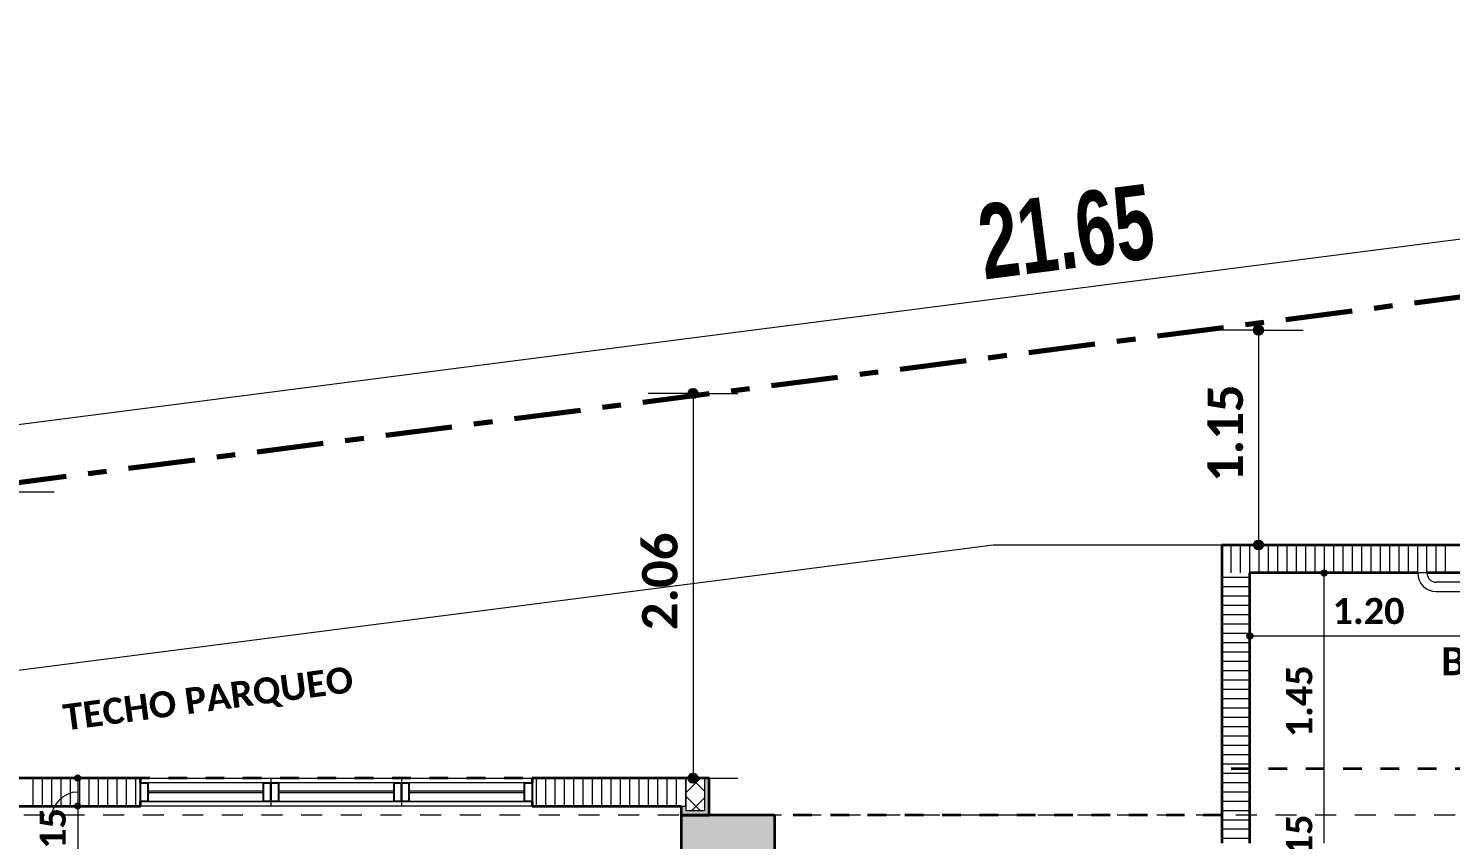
# Model space of a CAD drawing. Header units: metres. Extents: x -144 to 1000, y -717 to 29.
# Drawn here: x 506.88 to 514.51, y -548.51 to -544.15 of the extents above; entities that cross this region are included whole.
import ezdxf

# ---------------------------------------------------------------- set-up
doc = ezdxf.new("R2010")
doc.units = ezdxf.units.M
for name, pattern in [('Basculante', [0.11625, 0.075, -0.04125]), ('basculante modificado', [0.18, 0.1125, -0.0675]), ('Dash Dot 3_16_', [0.595313, 0.357187, -0.119063, 0, -0.119063])]:
    doc.linetypes.add(name, pattern=pattern)
doc.layers.get('0').update_dxf_attribs({"color": 1})
for name, color, linetype, lineweight in [('A-ANNO-DIMS', 1, 'Continuous', 9), ('A-DETL', 1, 'Continuous', 9), ('A-DETL-GENF', 1, 'Continuous', 9), ('A-DETL-THIN', 1, 'Continuous', 9), ('A-FLOR', 2, 'Continuous', 9), ('A-GLAZ', 1, 'Continuous', 9), ('A-WALL', 4, 'Continuous', 9), ('G-ANNO-TEXT', 2, 'Continuous', 9), ('S-COLS', 7, 'Continuous', 9)]:
    doc.layers.add(name, color=color, linetype=linetype, lineweight=lineweight)
doc.layers.add('A-WALL-PATT', color=7, linetype='Continuous', lineweight=35, true_color=0x9c9c9c)
doc.styles.add('Britannic Bold_B_1', font='', dxfattribs={"width": 0.7, "height": 0.4})
doc.styles.add('Calibri_B_1', font='calibrib.ttf', dxfattribs={"height": 0.135})
doc.styles.add('Calibri_B_3', font='calibrib.ttf', dxfattribs={"height": 0.15})
doc.styles.add('Calibri_B_5', font='calibrib.ttf', dxfattribs={"height": 0.66})
doc.styles.add('Calibri_B_8', font='calibrib.ttf', dxfattribs={"height": 0.9})
doc.styles.get('Britannic Bold_B_1').set_extended_font_data('Britannic Bold', bold=True)

# ---------------------------------------------------------------- blocks, each defined once
blk = doc.blocks.new('I')
at = {"layer": 'A-ANNO-DIMS', "lineweight": 25, "true_color": 0x0000ff}
h = blk.add_hatch(color=5, dxfattribs=at)
edge = h.paths.add_edge_path()
edge.add_arc((509.7066, -484.1078), 0.025, 0, 360)
h = blk.add_hatch(color=5, dxfattribs=at)
edge = h.paths.add_edge_path()
edge.add_arc((506.6742, -484.4478), 0.025, 0, 360)
h = blk.add_hatch(color=5, dxfattribs=at)
edge = h.paths.add_edge_path()
edge.add_arc((509.7066, -485.26), 0.025, 0, 360)
at = {"layer": 'A-ANNO-DIMS', "lineweight": 25}
h = blk.add_hatch(color=256, dxfattribs=at)
edge = h.paths.add_edge_path()
edge.add_arc((510.0591, -485.41), 0.015, 0, 360)
h = blk.add_hatch(color=256, dxfattribs=at)
edge = h.paths.add_edge_path()
edge.add_arc((509.6607, -485.7478), 0.015, 0, 360)
at = {"layer": 'A-ANNO-DIMS', "lineweight": 25, "true_color": 0x0000ff}
h = blk.add_hatch(color=5, dxfattribs=at)
edge = h.paths.add_edge_path()
edge.add_arc((506.6742, -486.51), 0.025, 0, 360)
at = {"layer": 'A-ANNO-DIMS', "lineweight": 25}
h = blk.add_hatch(color=256, dxfattribs=at)
edge = h.paths.add_edge_path()
edge.add_arc((503.3742, -486.51), 0.015, 0, 360)
h = blk.add_hatch(color=256, dxfattribs=at)
edge = h.paths.add_edge_path()
edge.add_arc((503.3742, -486.66), 0.015, 0, 360)
h = blk.add_hatch(color=256, dxfattribs=at)
edge = h.paths.add_edge_path()
edge.add_arc((503.3742, -486.66), 0.015, 0, 360)
at = {"layer": 'A-WALL-PATT', "lineweight": 5, "true_color": 0x747474}
blk.add_hatch(color=8, dxfattribs=at).paths.add_polyline_path([(506.7607, -486.71), (506.7607, -486.51), (506.7357, -486.51), (506.7357, -486.71)])
at = {"layer": 'A-WALL-PATT', "true_color": 0x747474}
blk.add_hatch(color=8, dxfattribs=at).paths.add_polyline_path([(506.6357, -486.71), (506.7357, -486.71), (506.7357, -486.685), (506.6357, -486.685), (506.6357, -486.66), (506.6107, -486.66), (506.6107, -486.71)])
at = {"layer": 'S-COLS', "true_color": 0x5b5b5b}
h = blk.add_hatch(color=251, dxfattribs=at)
h.paths.add_polyline_path([(498.9107, -506.46), (499.4107, -506.46), (499.4107, -505.56), (498.9107, -505.56), (498.9107, -506.3874)])
h.paths.add_polyline_path([(516.7105, -506.46), (517.2105, -506.46), (517.2105, -505.56), (516.7105, -505.56), (516.7105, -506.4599)])
h.paths.add_polyline_path([(506.7607, -506.4599), (507.1107, -506.4599), (507.1107, -505.5599), (506.6107, -505.5599), (506.6107, -506.4599)])
h.paths.add_polyline_path([(499.1855, -498.7599), (499.4106, -498.7599), (499.4106, -498.06), (498.9106, -498.06), (498.9106, -498.7599)])
h.paths.add_polyline_path([(517.2108, -498.7599), (517.2108, -498.06), (516.8108, -498.06), (516.8108, -498.7599), (517.0242, -498.7599)])
h.paths.add_polyline_path([(504.8107, -498.7599), (504.8103, -498.26), (503.1105, -498.26), (503.1105, -496.11), (504.8108, -496.11), (504.8103, -495.61), (502.8105, -495.6101), (502.8106, -498.7599), (504.8103, -498.7599)])
h.paths.add_polyline_path([(513.4108, -498.7599), (513.4106, -495.6099), (512.9108, -495.61), (512.9108, -498.7599), (513.4107, -498.7599)])
h.paths.add_polyline_path([(507.1107, -498.7599), (507.1107, -497.8599), (506.6107, -497.8599), (506.6107, -498.7599), (506.7617, -498.7599)])
h.paths.add_polyline_path([(506.6108, -496.51), (507.1108, -496.51), (507.1108, -495.61), (506.6108, -495.61), (506.6108, -496.11)])
h.paths.add_polyline_path([(499.1855, -496.31), (499.4105, -496.31), (499.4105, -495.6089), (498.9105, -495.61), (498.9105, -496.31)])
h.paths.add_polyline_path([(517.0864, -496.31), (517.2108, -496.31), (517.2108, -495.6089), (516.8108, -495.6089), (516.8108, -496.31), (517.0364, -496.31)])
h.paths.add_polyline_path([(516.7107, -487.61), (517.2107, -487.61), (517.2107, -486.7102), (516.7107, -486.7102), (516.7107, -486.7314)])
h.paths.add_polyline_path([(506.7617, -487.61), (507.1107, -487.61), (507.1107, -486.71), (506.6107, -486.71), (506.6107, -487.61), (506.6857, -487.61)])
h.paths.add_polyline_path([(499.92, -487.01), (500.0107, -487.01), (500.0107, -486.51), (499.1107, -486.51), (499.1107, -487.01), (499.8386, -487.01)])
at = {"layer": 'A-ANNO-DIMS', "color": 5, "true_color": 0x0000ff}
for p, q in [((498.091, -485.2529), (519.5665, -482.4892)), ((509.7066, -484.1078), (509.4666, -484.1078)), ((509.7066, -484.1078), (509.7066, -485.26)), ((509.7066, -484.1078), (509.9466, -484.1078)), ((506.6742, -484.4478), (506.4342, -484.4478)), ((506.6742, -484.4478), (506.6742, -486.51)), ((506.6742, -484.4478), (506.9142, -484.4478)), ((503.0082, -484.9754), (503.2482, -484.9754)), ((509.7066, -485.26), (509.4666, -485.26)), ((509.7066, -485.26), (509.9466, -485.26)), ((503.0082, -486.51), (503.2482, -486.51)), ((506.6742, -486.51), (506.4342, -486.51)), ((506.6742, -486.51), (506.9142, -486.51))]:
    blk.add_line(p, q, dxfattribs=at)
at = {"layer": 'A-ANNO-DIMS'}
for p, q in [((510.0591, -485.41), (509.7591, -485.41)), ((510.0591, -486.86), (510.0591, -485.41)), ((510.0591, -485.41), (510.1391, -485.41)), ((509.6607, -485.7478), (509.6607, -485.4478)), ((509.6607, -485.7478), (510.8607, -485.7478)), ((509.6607, -485.7478), (509.6607, -485.8278)), ((503.3742, -486.51), (503.2942, -486.51)), ((503.3742, -486.51), (503.3742, -486.66)), ((503.3742, -486.51), (503.6742, -486.51)), ((503.3742, -486.66), (503.2942, -486.66)), ((503.3742, -486.66), (503.2942, -486.66)), ((503.3742, -486.66), (503.6742, -486.66)), ((503.3742, -486.66), (503.3742, -490.01)), ((503.3742, -486.66), (503.6742, -486.66))]:
    blk.add_line(p, q, dxfattribs=at)
at = {"layer": 'A-ANNO-DIMS', "color": 5, "lineweight": 25, "true_color": 0x0000ff}
for centre in [(509.7066, -484.1078), (506.6742, -484.4478), (509.7066, -485.26), (506.6742, -486.51)]:
    blk.add_circle(centre, 0.025, dxfattribs=at)
at = {"layer": 'A-ANNO-DIMS', "lineweight": 25}
for centre in [(510.0591, -485.41), (509.6607, -485.7478), (503.3742, -486.51), (503.3742, -486.66), (503.3742, -486.66)]:
    blk.add_circle(centre, 0.015, dxfattribs=at)
at = {"layer": 'A-ANNO-DIMS'}
blk.add_ellipse((503.3742, -486.7437), major_axis=(0, 0.1587), ratio=0.914449, start_param=0, end_param=1.570796, dxfattribs=at)
at = {"layer": 'A-DETL', "color": 7, "linetype": 'Dash Dot 3_16_', "lineweight": 70}
blk.add_line((498.1304, -485.5585), (519.6058, -482.7947), dxfattribs=at)
at = {"layer": 'A-DETL', "color": 253, "true_color": 0xb6b6b6}
for p, q in [((509.5576, -484.1078), (509.4576, -484.1078)), ((509.5576, -484.1078), (509.4576, -484.1078)), ((506.7607, -484.4478), (506.6607, -484.4478)), ((506.7607, -484.4478), (506.6607, -484.4478))]:
    blk.add_line(p, q, dxfattribs=at)
at = {"layer": 'A-DETL', "color": 7, "linetype": 'Basculante', "lineweight": 35}
for p, q in [((509.5107, -486.4602), (509.5107, -486.71)), ((513.8607, -486.4602), (509.5107, -486.4602)), ((506.7607, -486.51), (502.6607, -486.51)), ((506.7607, -486.71), (506.7607, -486.51)), ((509.5107, -486.71), (506.7607, -486.71))]:
    blk.add_line(p, q, dxfattribs=at)
at = {"layer": 'A-DETL', "color": 7, "linetype": 'basculante modificado'}
for p, q in [((506.598, -486.71), (500.0107, -486.71)), ((510.7607, -486.71), (507.1107, -486.71))]:
    blk.add_line(p, q, dxfattribs=at)
at = {"layer": 'A-DETL-GENF', "lineweight": 25}
for p, q in [((503.7107, -486.535), (503.7507, -486.535)), ((503.7107, -486.635), (503.7107, -486.535)), ((503.7507, -486.535), (503.7507, -486.635)), ((504.3707, -486.535), (504.4107, -486.535)), ((504.3707, -486.635), (504.3707, -486.535)), ((504.4107, -486.535), (504.4507, -486.535)), ((504.4107, -486.635), (504.4107, -486.535)), ((504.4107, -486.535), (504.4107, -486.635)), ((504.4507, -486.535), (504.4507, -486.635)), ((505.0707, -486.535), (505.1107, -486.535)), ((505.0707, -486.635), (505.0707, -486.535)), ((505.1107, -486.535), (505.1107, -486.635)), ((505.1107, -486.535), (505.1507, -486.535)), ((505.1107, -486.635), (505.1107, -486.535)), ((505.1507, -486.535), (505.1507, -486.635)), ((505.7707, -486.535), (505.8107, -486.535)), ((505.7707, -486.635), (505.7707, -486.535)), ((505.8107, -486.535), (505.8107, -486.635)), ((503.7507, -486.635), (503.7107, -486.635)), ((504.4107, -486.635), (504.3707, -486.635)), ((504.4507, -486.635), (504.4107, -486.635)), ((505.1107, -486.635), (505.0707, -486.635)), ((505.1507, -486.635), (505.1107, -486.635)), ((505.8107, -486.635), (505.7707, -486.635))]:
    blk.add_line(p, q, dxfattribs=at)
at = {"layer": 'A-DETL-GENF'}
for p, q in [((504.3707, -486.535), (503.7507, -486.535)), ((505.0707, -486.535), (504.4507, -486.535)), ((505.7707, -486.535), (505.1507, -486.535)), ((504.3707, -486.58), (503.7507, -486.58)), ((504.3707, -486.59), (503.7507, -486.59)), ((504.3707, -486.635), (503.7507, -486.635)), ((505.0707, -486.58), (504.4507, -486.58)), ((505.0707, -486.59), (504.4507, -486.59)), ((505.0707, -486.635), (504.4507, -486.635)), ((505.7707, -486.58), (505.1507, -486.58)), ((505.7707, -486.59), (505.1507, -486.59)), ((505.7707, -486.635), (505.1507, -486.635))]:
    blk.add_line(p, q, dxfattribs=at)
at = {"layer": 'A-DETL-THIN'}
for p, q in [((510.6107, -485.41), (510.5607, -485.41)), ((514.8607, -485.46), (510.6607, -485.46)), ((510.6607, -485.51), (514.8607, -485.51))]:
    blk.add_line(p, q, dxfattribs=at)
for radius in [0.1, 0.05]:
    blk.add_arc((510.6607, -485.41), radius, 180, 270, dxfattribs=at)
at = {"layer": 'A-FLOR'}
for p, q in [((508.2842, -485.26), (498.9025, -486.4673)), ((509.5107, -485.26), (508.2842, -485.26))]:
    blk.add_line(p, q, dxfattribs=at)
at = {"layer": 'A-GLAZ'}
for p, q in [((503.7107, -486.635), (503.7107, -486.535)), ((504.4107, -486.535), (503.7107, -486.535)), ((504.4107, -486.51), (504.4107, -486.66)), ((504.4107, -486.635), (504.4107, -486.535)), ((505.1107, -486.535), (504.4107, -486.535)), ((504.4107, -486.635), (504.4107, -486.535)), ((505.1107, -486.51), (505.1107, -486.66)), ((505.1107, -486.635), (505.1107, -486.535)), ((505.1107, -486.635), (505.1107, -486.535)), ((505.8107, -486.535), (505.1107, -486.535)), ((505.8107, -486.635), (505.8107, -486.535)), ((503.7107, -486.635), (504.4107, -486.635)), ((504.4107, -486.635), (505.1107, -486.635)), ((505.1107, -486.635), (505.8107, -486.635))]:
    blk.add_line(p, q, dxfattribs=at)
at = {"layer": 'A-WALL', "lineweight": 35}
for p, q in [((512.844, -485.26), (509.5107, -485.26)), ((509.5107, -485.26), (509.5107, -486.86)), ((510.5607, -485.41), (509.6607, -485.41)), ((509.6607, -486.86), (509.6607, -485.41)), ((512.844, -485.41), (510.6107, -485.41)), ((503.7107, -486.51), (502.6607, -486.51)), ((503.7107, -486.535), (503.7107, -486.51)), ((506.7607, -486.51), (505.8107, -486.51)), ((505.8107, -486.51), (505.8107, -486.535)), ((506.7607, -486.71), (506.7607, -486.51)), ((503.7107, -486.66), (503.7107, -486.635)), ((505.8107, -486.635), (505.8107, -486.66)), ((502.8107, -486.66), (503.7107, -486.66)), ((505.8107, -486.66), (506.6107, -486.66)), ((506.6107, -486.66), (506.6107, -486.71)), ((506.6107, -486.71), (506.7607, -486.71))]:
    blk.add_line(p, q, dxfattribs=at)
at = {"layer": 'A-WALL'}
for p, q in [((503.7107, -486.51), (505.8107, -486.51)), ((506.6357, -486.51), (506.6357, -486.685)), ((506.7357, -486.51), (506.7357, -486.685)), ((505.8107, -486.66), (503.7107, -486.66)), ((506.6107, -486.66), (506.6357, -486.66)), ((506.6357, -486.685), (506.7357, -486.685))]:
    blk.add_line(p, q, dxfattribs=at)
at = {"layer": 'A-WALL-PATT', "color": 8, "lineweight": 5, "true_color": 0x727272}
for p, q in [((509.5603, -485.41), (509.5603, -485.26)), ((509.6103, -485.41), (509.6103, -485.26)), ((509.6603, -485.41), (509.6603, -485.26)), ((509.7103, -485.41), (509.7103, -485.26)), ((509.7603, -485.41), (509.7603, -485.26)), ((509.8103, -485.41), (509.8103, -485.26)), ((509.8603, -485.41), (509.8603, -485.26)), ((509.9103, -485.41), (509.9103, -485.26)), ((509.9603, -485.41), (509.9603, -485.26)), ((510.0103, -485.41), (510.0103, -485.26)), ((510.0603, -485.41), (510.0603, -485.26)), ((510.1103, -485.41), (510.1103, -485.26)), ((510.1603, -485.41), (510.1603, -485.26)), ((510.2103, -485.41), (510.2103, -485.26)), ((510.2603, -485.41), (510.2603, -485.26)), ((510.3103, -485.41), (510.3103, -485.26)), ((510.3603, -485.41), (510.3603, -485.26)), ((510.4103, -485.41), (510.4103, -485.26)), ((510.4603, -485.41), (510.4603, -485.26)), ((510.5103, -485.41), (510.5103, -485.26)), ((510.5603, -485.41), (510.5603, -485.26)), ((510.6103, -485.41), (510.6103, -485.26)), ((510.6603, -485.41), (510.6603, -485.26)), ((510.7103, -485.41), (510.7103, -485.26)), ((509.6607, -485.4351), (509.5107, -485.4351)), ((509.6607, -485.4851), (509.5107, -485.4851)), ((509.6607, -485.5351), (509.5107, -485.5351)), ((509.6607, -485.5851), (509.5107, -485.5851)), ((509.6607, -485.6351), (509.5107, -485.6351)), ((509.6607, -485.6851), (509.5107, -485.6851)), ((509.6607, -485.7351), (509.5107, -485.7351)), ((509.6607, -485.7851), (509.5107, -485.7851)), ((509.6607, -485.8351), (509.5107, -485.8351)), ((509.6607, -485.8851), (509.5107, -485.8851)), ((509.6607, -485.9351), (509.5107, -485.9351)), ((509.6607, -485.9851), (509.5107, -485.9851)), ((509.6607, -486.0351), (509.5107, -486.0351)), ((509.6607, -486.0851), (509.5107, -486.0851)), ((509.6607, -486.1351), (509.5107, -486.1351)), ((509.6607, -486.1851), (509.5107, -486.1851)), ((509.6607, -486.2351), (509.5107, -486.2351)), ((509.6607, -486.2851), (509.5107, -486.2851)), ((509.6607, -486.3351), (509.5107, -486.3351)), ((509.6607, -486.3851), (509.5107, -486.3851)), ((509.6607, -486.4351), (509.5107, -486.4351)), ((509.6607, -486.4851), (509.5107, -486.4851)), ((503.1353, -486.66), (503.1353, -486.51)), ((503.1853, -486.66), (503.1853, -486.51)), ((503.2353, -486.66), (503.2353, -486.51)), ((503.2853, -486.66), (503.2853, -486.51)), ((503.3353, -486.66), (503.3353, -486.51)), ((503.3853, -486.66), (503.3853, -486.51)), ((503.4353, -486.66), (503.4353, -486.51)), ((503.4853, -486.66), (503.4853, -486.51)), ((503.5353, -486.66), (503.5353, -486.51)), ((503.5853, -486.66), (503.5853, -486.51)), ((503.6353, -486.66), (503.6353, -486.51)), ((503.6853, -486.66), (503.6853, -486.51)), ((505.8353, -486.66), (505.8353, -486.51)), ((505.8853, -486.66), (505.8853, -486.51)), ((505.9353, -486.66), (505.9353, -486.51)), ((505.9853, -486.66), (505.9853, -486.51)), ((506.0353, -486.66), (506.0353, -486.51)), ((506.0853, -486.66), (506.0853, -486.51)), ((506.1353, -486.66), (506.1353, -486.51)), ((506.1853, -486.66), (506.1853, -486.51)), ((506.2353, -486.66), (506.2353, -486.51)), ((506.2853, -486.66), (506.2853, -486.51)), ((506.3353, -486.66), (506.3353, -486.51)), ((506.3853, -486.66), (506.3853, -486.51)), ((506.4353, -486.66), (506.4353, -486.51)), ((506.4853, -486.66), (506.4853, -486.51)), ((506.5353, -486.66), (506.5353, -486.51)), ((506.5853, -486.66), (506.5853, -486.51)), ((506.6353, -486.66), (506.6353, -486.51)), ((509.6607, -486.5351), (509.5107, -486.5351)), ((509.6607, -486.5851), (509.5107, -486.5851)), ((509.6607, -486.6351), (509.5107, -486.6351)), ((509.6607, -486.6851), (509.5107, -486.6851)), ((509.6607, -486.7351), (509.5107, -486.7351)), ((509.6607, -486.7851), (509.5107, -486.7851)), ((509.6607, -486.8351), (509.5107, -486.8351))]:
    blk.add_line(p, q, dxfattribs=at)
at = {"layer": 'A-WALL-PATT', "color": 1, "lineweight": 5, "true_color": 0xff0000}
for p, q in [((506.6357, -486.589), (506.7147, -486.51)), ((506.7357, -486.5805), (506.6652, -486.51)), ((506.7129, -486.685), (506.6357, -486.6078)), ((506.667, -486.685), (506.7357, -486.6162))]:
    blk.add_line(p, q, dxfattribs=at)
at = {"layer": 'S-COLS', "lineweight": 35}
for p, q in [((507.1107, -486.71), (506.6107, -486.71)), ((506.6107, -486.71), (506.6107, -487.61)), ((507.1107, -486.71), (507.1107, -487.61))]:
    blk.add_line(p, q, dxfattribs=at)
at = {"layer": 'A-ANNO-DIMS', "color": 5, "true_color": 0x0000ff, "attachment_point": 1}
for s, insert, char_height, width, rotation, line_spacing_factor, style in [('21.65', (508.185, -483.4397), 0.4, 1.400284, 7.33333, 1.000203, 'Britannic Bold_B_1'), ('1.15', (509.4332, -484.9223), 0.19, 0.572076, 90, 1.158048, 'Calibri_B_8'), ('2.06', (506.4008, -485.7172), 0.19, 0.572076, 90, 1.158048, 'Calibri_B_8')]:
    blk.add_mtext(s, dxfattribs=dict(at, insert=insert, char_height=char_height, width=width, rotation=rotation, line_spacing_factor=line_spacing_factor, style=style))
at = {"layer": 'A-ANNO-DIMS', "insert": (510.104, -485.5438), "char_height": 0.14, "width": 0.376134, "attachment_point": 1, "line_spacing_factor": 1.158048, "style": 'Calibri_B_5'}
blk.add_mtext('1.20', dxfattribs=at)
at = {"layer": 'A-ANNO-DIMS', "char_height": 0.14, "width": 0.376134, "attachment_point": 1, "rotation": 90, "line_spacing_factor": 1.158048, "style": 'Calibri_B_5'}
for s, insert in [('1.45', (509.855, -486.2917)), ('0.15', (503.1701, -487.0571)), ('0.15', (509.855, -487.0917))]:
    blk.add_mtext(s, dxfattribs=dict(at, insert=insert))
at = {"layer": 'G-ANNO-TEXT', "style": 'Calibri_B_3'}
blk.add_text('Baja', height=0.15, dxfattribs=at).set_placement((510.6858, -485.9583))
at = {"layer": 'G-ANNO-TEXT', "style": 'Calibri_B_1'}
blk.add_text('TECHO PARQUEO', height=0.14, rotation=7.61973, dxfattribs=at).set_placement((503.3072, -486.2553))

msp = doc.modelspace()

# ---------------------------------------------------------------- block references
at = {"color": 3}
msp.add_blockref('I', (3.7693, -61.665), dxfattribs=at)

doc.saveas('drawing.dxf')
